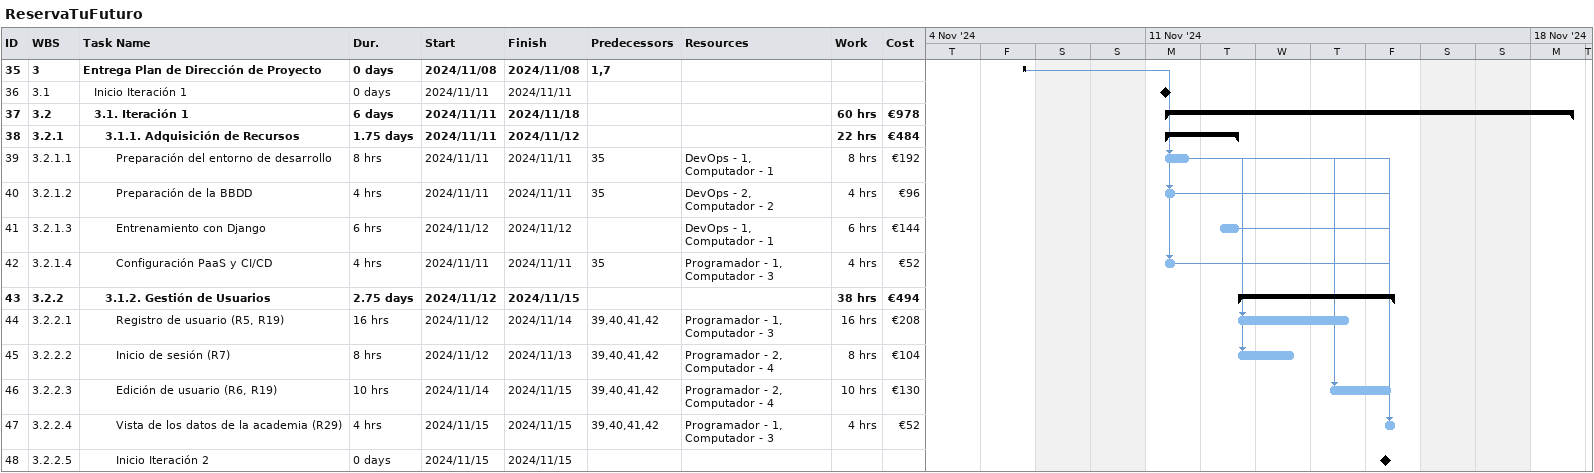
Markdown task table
ReservaTuFuturo

| ID | WBS | Task | Duration | Start | Finish | Predecessors | Resources | Work (h) | Cost (€) |
|---|---|---|---|---|---|---|---|---|---|
| 35 | 3 | **Entrega Plan de Dirección de Proyecto** | 0d | 2024-11-08 | 2024-11-08 | 1, 7 |  |  |  |
| 36 | 3.1 | Inicio Iteración 1 | 0d | 2024-11-11 | 2024-11-11 |  |  |  |  |
| 37 | 3.2 | **3.1. Iteración 1** | 6d | 2024-11-11 | 2024-11-18 |  |  | 60 | 978 |
| 38 | 3.2.1 | **3.1.1. Adquisición de Recursos** | 1.75d | 2024-11-11 | 2024-11-12 |  |  | 22 | 484 |
| 39 | 3.2.1.1 | Preparación del entorno de desarrollo | 8h | 2024-11-11 | 2024-11-11 | 35 | DevOps - 1, Computador - 1 | 8 | 192 |
| 40 | 3.2.1.2 | Preparación de la BBDD | 4h | 2024-11-11 | 2024-11-11 | 35 | DevOps - 2, Computador - 2 | 4 | 96 |
| 41 | 3.2.1.3 | Entrenamiento con Django | 6h | 2024-11-12 | 2024-11-12 |  | DevOps - 1, Computador - 1 | 6 | 144 |
| 42 | 3.2.1.4 | Configuración PaaS y CI/CD | 4h | 2024-11-11 | 2024-11-11 | 35 | Programador - 1, Computador - 3 | 4 | 52 |
| 43 | 3.2.2 | **3.1.2. Gestión de Usuarios** | 2.75d | 2024-11-12 | 2024-11-15 |  |  | 38 | 494 |
| 44 | 3.2.2.1 | Registro de usuario (R5, R19) | 16h | 2024-11-12 | 2024-11-14 | 39, 40, 41, 42 | Programador - 1, Computador - 3 | 16 | 208 |
| 45 | 3.2.2.2 | Inicio de sesión (R7) | 8h | 2024-11-12 | 2024-11-13 | 39, 40, 41, 42 | Programador - 2, Computador - 4 | 8 | 104 |
| 46 | 3.2.2.3 | Edición de usuario (R6, R19) | 10h | 2024-11-14 | 2024-11-15 | 39, 40, 41, 42 | Programador - 2, Computador - 4 | 10 | 130 |
| 47 | 3.2.2.4 | Vista de los datos de la academia (R29) | 4h | 2024-11-15 | 2024-11-15 | 39, 40, 41, 42 | Programador - 1, Computador - 3 | 4 | 52 |
| 48 | 3.2.2.5 | Inicio Iteración 2 | 0d | 2024-11-15 | 2024-11-15 |  |  |  |  |
